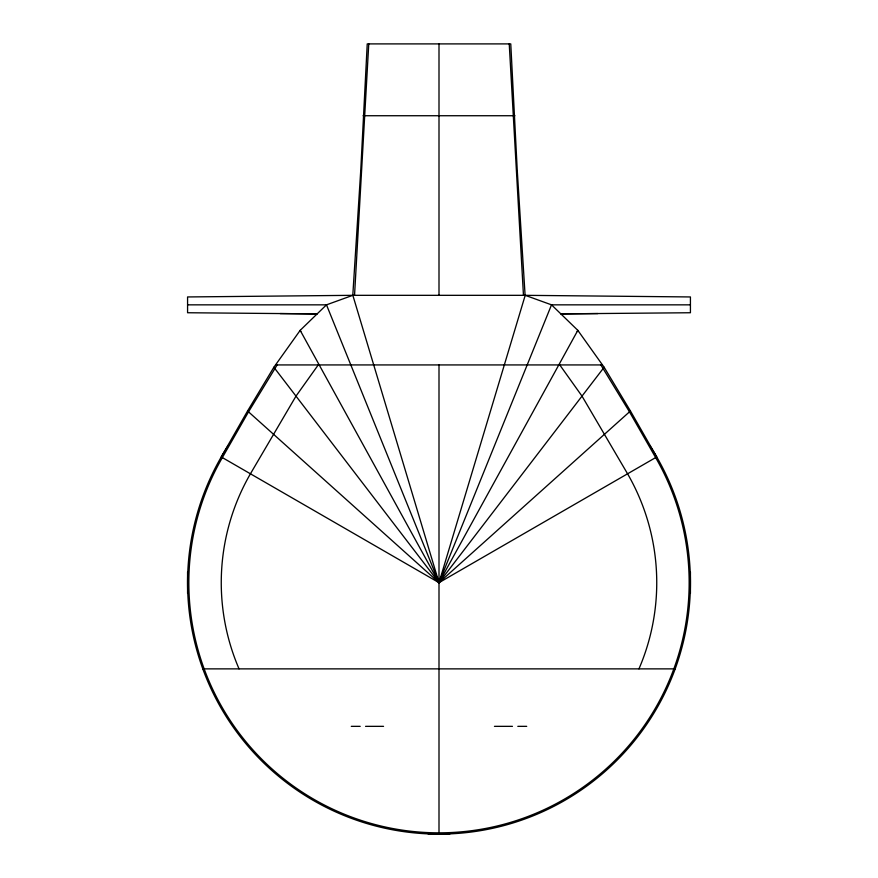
<?xml version="1.0" encoding="UTF-8"?>
<svg xmlns="http://www.w3.org/2000/svg" width="878" height="878" viewBox="0 0 878 878"><rect width="100%" height="100%" fill="white"/><g stroke="black" fill="none" stroke-linecap="round" stroke-linejoin="round"><path stroke-width="1.32" d="M354.536 295.326L368.76 43.9M577.263 331.522L577.823 330.347L551.516 304.842L525.209 295.326L352.791 295.326L187.574 296.951L187.574 312.744L317.167 313.885L280.181 313.567M603.647 368.156L604.13 367.256L577.823 330.347L439 582.674L221.256 456.955L247.563 410.992L273.87 367.256L300.177 330.347L326.484 304.842L352.791 295.326L360.792 169.619L367.234 43.9L510.766 43.9L517.208 169.619L525.11 295.48M277.13 364.93L248.529 411.848L222.353 457.592A250.164 250.164 0 0 0 439 832.838A250.164 250.164 0 0 0 655.646 457.592L629.471 411.848L600.87 364.93M318.231 364.93L295.996 396.121L250.428 473.802A217.744 217.744 0 0 0 239.046 668.871M629.954 411.584L630.437 410.992L604.13 367.256L439 582.674L247.563 410.992L248.046 411.584M597.819 313.567L560.812 313.863L690.426 312.744L690.426 296.951L525.209 295.326L439 582.674L273.87 367.256L274.353 368.156M363.086 115.731L514.914 115.731M187.574 304.842L326.484 304.842L439 582.674L656.744 456.955L630.437 410.992L439 582.674L300.177 330.347L300.737 331.522M690.426 304.842L551.516 304.842L439 582.674L352.89 295.48M275.56 364.93L602.44 364.93M202.807 668.871L675.193 668.871M351.288 726.347L360.189 726.347M365.555 726.347L383.543 726.347M494.457 726.347L512.445 726.347M517.811 726.347L526.712 726.347M428.234 834.1L449.766 834.1M559.769 364.93L582.004 396.121L627.572 473.802A217.744 217.744 0 0 1 638.954 668.871M509.24 43.9L523.464 295.326M690.426 571.907L690.426 593.44M439 43.9L439 295.326M439 364.93L439 834.1M187.574 571.907L187.574 593.44M650.181 446.222A251.426 251.426 0 0 1 603.812 772.552A251.426 251.426 0 0 1 274.188 772.552A251.426 251.426 0 0 1 227.819 446.222"/></g></svg>
